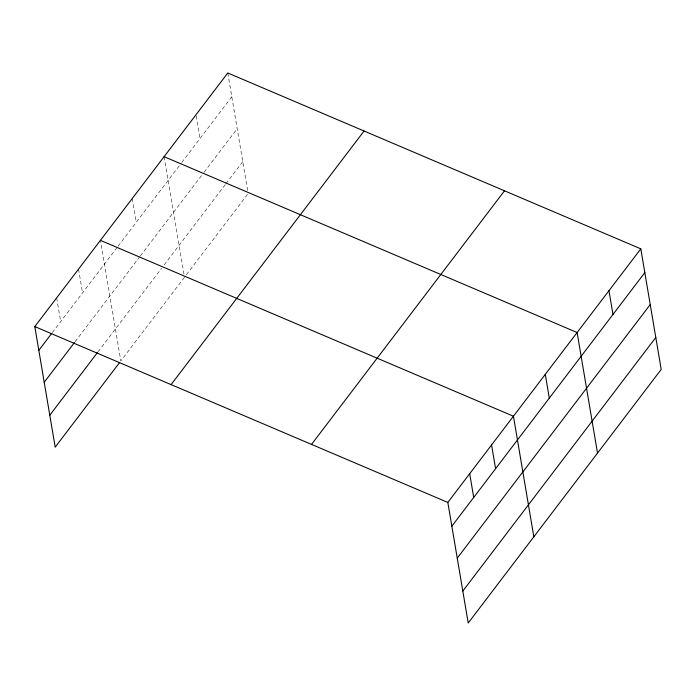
<?xml version="1.0" encoding="UTF-8"?>
<svg xmlns="http://www.w3.org/2000/svg" width="696" height="696" viewBox="0 0 696 696"><rect width="100%" height="100%" fill="white"/><g stroke="black" fill="none" stroke-linecap="round" stroke-linejoin="round"><path stroke-width="0.52" stroke-dasharray="3.48 2.61" d="M52.331 332.584L117.433 247.036M118.076 246.184L181.117 163.351M181.76 162.499L231.803 96.744M75.098 341.71L139.731 256.78M140.374 255.928L203.415 173.095M204.067 172.243L237.205 128.69M98.04 351.811L161.542 268.351M164.143 264.941L225.226 184.666M225.878 183.814L242.774 161.611M184.492 277.252L120.808 360.937L100.415 240.355M186.441 274.685L247.524 194.419M227.783 72.984L247.637 190.365M196.115 115.858L199.961 138.582M164.099 156.67L183.953 274.059M132.257 198.517L136.277 222.268M78.544 269.1L82.563 292.851M56.672 297.836L60.691 321.595"/><path stroke-width="1.04" d="M119.521 362.625L55.193 447.163L34.8 326.581L227.783 72.984L640.807 248.837L661.2 369.419L468.217 623.016L447.824 502.434L640.807 248.837M38.819 350.34L51.687 333.428M44.222 382.287L74.455 342.554M49.79 415.207L97.397 352.655M171.094 384.61L364.078 131.013M311.53 444.405L504.504 190.808M451.843 526.193L644.827 272.597M457.246 558.149L650.229 304.552M462.814 591.069L655.797 337.473M164.099 156.67L577.123 332.531L597.516 453.105M100.415 240.355L513.439 416.217L533.832 536.799M34.8 326.581L447.824 502.434M608.965 290.684L612.985 314.444M545.281 374.37L549.301 398.129M491.567 444.953L495.587 468.712M469.696 473.698L473.715 497.457"/></g></svg>
